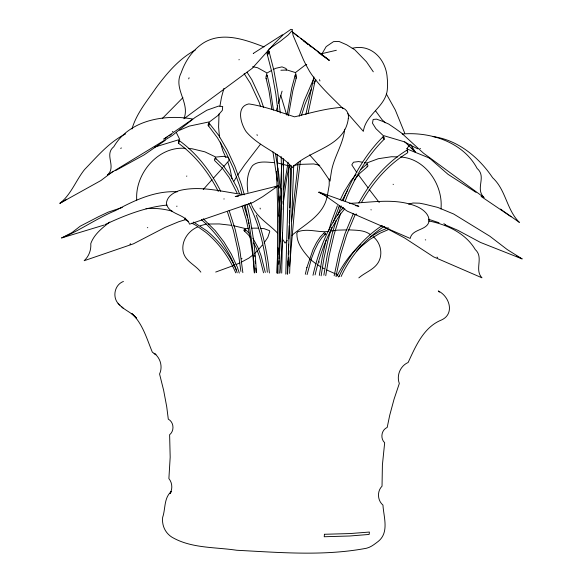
<?xml version="1.0" encoding="UTF-8"?>
<svg xmlns="http://www.w3.org/2000/svg" width="582" height="582" viewBox="0 0 582 582"><rect width="100%" height="100%" fill="white"/><g stroke="black" fill="none" stroke-linecap="round" stroke-linejoin="round"><path stroke-width="0.87" d="M179.285 140.633L178.354 143.15L179.285 140.633C197.203 153.619 210.815 171.632 220.702 191.282M277.534 272.885L277.905 248.463M278.945 273.424L279.556 235.477L281.593 188.59M288.825 168.176L289.698 167.296L290.505 168.569L289.741 207.832M279.069 254.77L278.96 203.649L277.156 154.463M288.774 169.297L285.777 274.144M276.719 272.965L277.905 247.736M280.662 241.508L280.044 216.628M277.418 273.394L277.556 204.668L276.545 171.399M289.305 222.95L289.669 210.502M407.48 151.356L407.546 149.181L429.902 158.26M288.81 238.94L289.225 225.62M383.654 137.978L383.727 135.65L403.799 141.63L417.658 148.825M367.169 164.757L367.213 163.389M215.907 159.308C215.987 156.907 213.572 159.57 214.736 160.647L222.317 168.103M288.316 253.832L288.636 244.207M287.923 265.327L288.075 260.874M278.843 216.286L281.841 163.593M279.324 222.462L279.593 215.202M291.677 166.437L287.61 274.217M293.728 165.637L289.618 273.394M289.669 167.871L289.72 166.532M244.673 231.003L244.716 230.065M215.231 158.799L215.296 157.431M266.68 76.024L266.789 73.528M208.778 125.959L208.96 121.944L189.179 126.134L179.663 130.222M279.164 250.587L280.56 230.072M287.224 273.926L288.374 257.855M278.785 264.293L279.011 260.692M279.127 258.888C281.477 224.827 282.503 190.634 281.135 156.507M329.237 178.885L329.194 185.149L327.375 195.712M219.028 113.999L218.606 127.065L219.479 137.112M281.71 273.096L282.576 233.069M283.158 165.23L283.66 158.915M288.65 254.319L288.927 250.791M289.567 266.178L295.016 204.093L300.312 161.316M279.993 273.016L280.48 267.625C283.019 231.469 284.554 195.181 283.201 158.937M291.495 221.422L298.253 162.589M440.967 209.033C443.44 185.112 425.311 158.173 400.271 157.009M267.72 54.941L268.382 49.936M290.505 168.569L290.214 169.435M334.155 275.803L338.942 253.286L345.024 233.557L353.383 213.492M335.96 276.479L340.666 254.319L346.646 234.895L355.282 214.358M219.938 106.048L221.495 97.31L223.91 88.384M176.841 206.566L176.913 206.057M281.732 203.133L281.979 201.343M283.587 189.761L288.083 162.254M283.143 204.006L286.802 177.67L289.276 164.626M274.842 187.208L278.131 185.869L262.758 196.636L252.966 202.456L189.594 224.172C185.505 213.565 168.896 215.042 166.408 203.656C166.699 196.658 173.509 192.482 179.489 190.54C201.023 185.236 223.146 192.096 244.571 194.723M344.682 129.226C343.205 144.787 333.166 157.751 331.173 173.196A135.41 113.272 4.1 0 0 330.103 181.097L321.002 167.776L309.646 154.856M287.006 115.251L291.749 88.049L295.234 75.107C296.085 73.157 296.762 76.882 296.333 77.661L292.877 90.552L288.446 115.745M295.234 75.107L295.227 77.05M319.314 275.388L322.261 257.222L326.073 240.191M321.118 275.832L324.014 257.942L328.161 239.413L331.675 227.46M323.839 275.191L327.382 254.399L332.264 233.477L336.192 220.483M325.738 275.701L329.237 255.178L334.068 234.502L340.666 213.121M305.87 114.487L313.938 76.948M308.016 113.628L315.313 79.865M312.985 275.286C317.968 253.316 325.935 231.716 338.76 213.056L343.264 207.374M315.095 274.893C320.078 253.403 327.935 232.283 340.535 214.045L344.82 208.698M407.546 152.164C408.615 153.553 406.396 147.646 407.349 151.546M306.867 267.625L313.043 249.496L316.615 242.403L320.275 236.939L324.043 233.026A0.88 0.8 44 0 1 325.214 233.011A0.844 0.764 44 0 1 325.338 234.168L321.715 237.9L318.107 243.312L314.68 250.202L311.494 258.488L307.056 274.646M305.303 274.26L306.903 267.487M366.456 164.888C367.016 162.96 368.632 165.885 367.518 166.627L359.858 173.283L354.118 180.282M282.081 91.127L278.458 103.421M328.743 230.719L331.544 221.225L337.415 205.686M296.333 77.661L295.94 78.352M327.113 196.578C323.381 215.398 305.194 223.983 291.982 235.295M337.764 215.289L341.197 205.904M276.334 110.325L277.745 105.851M299.177 116.298L304.139 100.868L313.814 78.483M301.556 115.141L305.077 104.171L311.603 88.449M188.706 78.868L189.085 77.741M333.18 222.339L338.979 206.966M343.14 200.805L345.446 194.744C354.678 173.523 366.493 153.102 383.08 136.748L384.062 137.483L384.229 139.2C367.824 155.321 356.133 175.473 347.01 196.432L345.141 201.365M342.267 208.923L342.907 207.243M131.961 129C136.479 113.425 147.05 101.013 155.998 87.918C166.845 73.361 178.972 58.804 195.232 50.103M339.044 276.508C348.262 255.898 363.481 237.885 382.309 225.409M341.125 276.494C350.386 256.291 365.46 238.627 384.113 226.507M340.194 199.917L344.057 191.907L351.193 180.435L356.06 174.513M338.906 207.141L339.662 205.562M341.947 200.819L347.716 189.936M383.08 136.748L383.247 138.472L384.229 139.2M336.898 276.21L336.927 276.152C343.024 264.33 350.837 253.286 360.855 244.462M361.495 202.456C372.669 182.69 387.903 164.822 407.429 152.928M358.854 203.009C370.217 181.759 386.412 162.698 407.116 150.061M313.814 83.597L315.917 79.749M120.809 148.628L121.245 147.85M338.535 277.017L339.379 275.526M321.781 54.184L326.182 46.618L333.522 41.628L338.971 41.431L346.683 44.792L354.867 49.848L366.471 61.808L373.302 71.812M233.964 181.177L236.503 176.95M237.616 175.16L244.593 164.946L260.496 144.22M263.959 243.116L267.829 237.391L269.728 231.6L269.481 230.654L264.133 228.668L260.809 228.37M409.277 145.398L406.76 148.861L407.422 148.359M223.663 166.75L229.293 160.115L228.268 157.373L223.706 156.318L215.82 157.082L204.879 151.844L191.907 148.737L188.393 148.555M287.202 240.431L285.085 243.101L282.896 239.704M213.681 177.888L222.608 167.994M258.357 249.751L262.373 245.037M203.22 189.55L212.11 179.569M241.508 258.859L242.003 258.343M356.519 251.329L360.745 246.884L370.043 239.333L379.944 233.266L389.402 229.126M257.309 250.827L254.37 253.665M162.269 118.553L182.915 97.645M113.155 171.268L100.882 180.558L59.931 203.307C71.251 194.366 75.849 180.427 84.572 169.529C97.179 156.573 109.081 142.132 125.61 133.896M360.869 169.369L366.776 164.24M358.839 277.876C365.707 271.859 375.885 269.139 379.508 259.943C382.665 251.97 379.995 242.061 373.258 236.758M252.355 255.396L248.892 258.095L241.283 262.206M209.607 121.805L217.835 115.592L222.339 110.369L222.688 106.513L218.483 106.128L206.857 110.224L195.094 117.455L171.945 135.73L107.379 175.066C116.946 166.408 103.698 154.87 113.81 146.729C129.313 120.067 164.524 113.992 192.657 119.019M109.751 222.084C102.257 227.897 94.037 234.393 90.777 243.603C91.294 250.005 88.937 256.335 84.15 260.721L133.424 243.822L165.062 227.417L178.696 221.749L184.676 219.909M163.775 139.091L191.834 119.71M165.23 140.349L144.045 154.928L115.549 170.577M268.986 48.946L280.168 41.402L288.243 34.964L292.601 30.06L292.244 29.471L290.876 29.362L283.441 34.564L274.769 43.199L252.173 68.37L183.941 118.75C190.416 102.49 172.781 88.784 181.206 72.721C185.418 60.593 192.998 49.419 204.056 42.566C222.964 31.45 245.298 39.736 264.046 46.916M129.924 244.244L130.652 243.756M282.488 34.731L253.25 53.464L253.607 53.362M200.237 225.78L206.479 224.034M163.913 139.011L167.609 136.748M169.086 135.846L171.297 134.486M370.407 237.012L379.115 231.687L388.259 227.686M65.257 200.121L66.719 199.24M64.529 200.557L59.931 203.307M271.634 70.473L267.036 72.983L257.63 67.752L252.646 66.697M273.169 69.636L275.468 68.378L281.979 66.872L286.118 68.516L286.271 70.08M197.56 226.98C188.233 230.865 181.235 241.064 183.126 251.329C184.843 261.296 195.428 264.73 200.855 272.136M123.435 281.455C113.854 284.94 111.795 299.053 119.957 305.143M239.995 262.817L236.03 264.563M104.083 225.059L61.634 237.936L71.972 232.604L80.156 226.231L98.423 216.744L108.201 212.132L122.264 207.476M61.634 237.936C80.331 230.334 96.779 218.25 115.403 210.611C134.384 200.368 155.212 190.503 177.314 191.784M105.073 224.557C124.694 215.384 145.231 207.25 166.961 205.075M215.704 272.056L234.692 265.108M306.75 64.457L305.157 65.133L295.467 72.575L287.195 70.029L280.88 70.247M367.518 166.627L366.987 166.576M186.48 176.201L186.873 176.048M154.848 147.05L178.921 139.709L178.739 143.47C195.698 155.845 208.836 172.796 218.286 191.434M408.659 204.187L412.958 203.009L419.491 203.176L424.94 204.246L437.744 207.41L453.684 214.023L489.818 236.212L507.177 249.525L522.069 258.881L480.426 242.41L457.823 230.297L444.626 224.608M277.716 185.949L235.215 196.52L238.569 196.069M238.867 59.786L239.318 59.677M172.374 131.597L172.869 131.481M291.422 165.841L289.749 166.132L277.308 162.88M293.939 165.397L298.122 164.67M299.803 164.379L313.763 163.942L319.794 165.332M147.326 227.708L147.77 227.635M336.352 50.278L320.282 54.017L318.165 52.373M328.801 231.389C318.514 232.887 307.849 227.904 297.649 231.854L296.682 233.593L296.929 234.153C296.747 243.829 304.022 252.144 310.031 259.07M330.518 231.141L337.371 230.137L346.959 229.89M223.815 198.971L224.223 198.935M349.316 203.358C371.723 202.572 395.884 197.531 417.265 206.697C422.772 209.222 429.174 214.089 429.079 220.665C428.061 230.727 412.056 228.406 410.215 238.445L347.359 211.201L323.621 194.548L319.263 192.162L318.565 192.249L327.739 196.723M145.973 208.727C154.877 207.839 163.979 208.858 172.563 211.317M352.219 48.328C371.549 43.381 386.164 59.801 387.19 77.821A121.682 76.991 8.1 0 1 387.416 88.02C386.943 106.317 365.816 113.716 363.35 131.357L347.818 113.65M248.652 228.311L245.073 228.5L233.389 225.671M251.337 228.166L258.313 228.151M348.705 229.846C356.082 230.341 364.456 229.846 370.545 234.721M402.227 134.013C430.505 131.619 463.214 142.103 477.145 168.496C487.01 176.935 474.708 188.655 484.071 197.56L423.47 153.161L401.42 132.958L395.753 128.848L388.725 124.068L382.549 121.311L376.576 119.135L373.142 119.441L372.487 123.188L375.914 128.658L383.072 135.453M208.196 224.019L219.356 223.939L231.672 225.365M397.644 156.922L391.526 156.725L378.271 158.719L366.74 162.996L364.288 162.567M185.76 148.417C158.348 145.58 134.82 173.712 136.741 200.062M274.624 162.662C267.465 162.313 258.401 160.392 252.537 165.586C246.804 173.24 246.623 183.286 247.939 192.402M433.124 136.61C458.005 139.964 479.022 157.416 492.634 177.75C506.034 189.987 506.529 209.767 519.399 222.404L505.001 212.277M428.563 220.92C446.67 224.412 465.578 233.156 475.261 249.576C484.137 257.535 473.974 269.466 481.983 277.818L433.568 256.866L404.519 237.922L388.012 229.119M443.855 223.357L444.233 223.423M362.659 162.276L358.577 161.563L353.507 162.211L351.797 164.844L356.875 172.643M370.872 209.789L371.294 209.862M355.398 205.592L358.861 206.297L319.263 192.162M425.289 239.835L425.726 239.944M445.15 224.368L445.608 224.499M419.978 148.395L420.466 148.548M428.374 219.196L439.024 222.746M335.188 273.744L326.706 269.961M335.836 274.035L337.764 274.951M393.076 184.254L393.454 184.436M522.069 258.881L516.554 256.036M193.566 222.055L206.937 230.916C219.785 241.566 230.036 255.207 236.656 270.528M185.367 219.792L188.568 221.473M191.776 223.153L195.785 225.256L205.722 232.254C218.876 243.094 229.053 257.2 235.739 272.842M322.297 267.662L324.159 268.673M321.075 266.971L317.51 264.81M476.04 192.38L448.002 174.302L428.563 157.293M118.081 303.302C123.042 309.668 131.161 312.025 136.399 318.085L131.896 313.633C142.779 323.818 146.788 338.855 152.346 352.183L155.969 354.671L154.121 353.31C160.508 357.821 162.88 366.922 159.563 373.993L163.622 390.253L166.721 406.76L168.3 419.149C173.953 422.154 174.593 430.789 169.624 434.739L170.177 457.205L168.889 478.593C172.345 482.718 172.745 488.945 170.024 493.558L171.217 491.615C163.782 498.039 165.644 508.719 162.64 517.405C162.196 521.261 162.807 525.211 164.43 528.732C166.394 532.886 169.784 536.313 173.931 538.292C193.013 548.462 215.915 547.087 236.743 550.266C279.847 552.485 323.832 556.334 366.514 548.237C371.025 547.153 374.648 544.097 378.271 541.376C389.438 532.334 383.633 516.969 382.956 505.096C377.434 500.476 376.903 491.288 382.032 486.174L382.403 464.916L384.673 442.742C380.046 438.464 381.37 429.96 387.19 427.421L389.714 415.293L394.05 399.216L399.325 383.465C396.277 375.55 400.329 365.838 408.135 362.491C415.628 346.348 423.601 327.215 441.411 320.02C455.066 313.916 449.493 296.376 438.297 290.964L439.374 292.157M316.179 263.937L310.643 259.688M481.11 196.447L511.047 216.744M321.257 54.701L323.316 56.141M324.691 57.101L329.288 60.317L300.77 38.412M503.241 211.019L504.419 211.855M502.681 210.619L500.505 209.054M384.411 226.711L386.601 228.282M244.229 194.483L241.406 184.429L234.902 166.517L227.307 150.054L218.832 135.533L209.047 123.071L208.167 124.41L208.181 125.45L217.435 137.788L225.801 152.091L233.244 168.191L239.617 185.753L242.061 194.417M208.181 125.45L209.258 124.803L209.527 123.1M293.139 32.636L292.31 31.814L329.077 60.172M309.668 45.782L311.086 46.88M303.266 40.747L308.249 44.676M293.794 33.167L298.391 36.877M436.987 257.069L437.657 257.608M201.321 219.632C217.712 233.717 230.276 252.341 237.216 272.812M203.242 218.723L215.209 230.625L223.91 241.916L231.323 254.152L237.318 267.116L239.297 273.053M356.133 213.929L356.81 214.518M385.262 122.787L382.025 119.637L375.39 110.609M404.694 141.717L415.272 152.018L410.739 144.583M245.277 229.403L249.045 233.084M215.675 158.326L223.328 165.826M121.689 306.75L123.464 308.496M244.156 230.719L248.514 234.99L250.413 237.732M343.118 108.747C331.558 96.903 318.805 85.729 309.799 71.761A116.567 42.632 45.4 0 1 303.542 59.961L293.153 35.546L292.31 31.814M277.658 233.171C268.935 224.034 257.04 217.566 251.773 205.49M415.272 152.018L411.729 147.915M379.246 202.5L369.126 189.317M279.513 235.31L280.415 236.387M368.035 187.753L358.512 174.964M318.972 261.674L319.38 262.227M223.452 165.986L230.603 175.837L237.121 187.899L239.493 193.726M222.2 167.951L229.25 177.677L237.005 192.875M252.901 238.213L257.768 247.11L261.092 255.76L265.305 272.449M386.346 93.906L395.287 109.969L404.745 133.183M247.03 72.212L251.846 79.719L260.751 98.962L263.646 107.575M244.134 73.608L250.435 83.444L259.194 102.381L260.62 106.622M266.294 78.774C265.538 77.995 266.214 73.776 267.225 75.456L270.172 88.064L273.416 110.107M248.681 203.678C258.692 222.782 263.479 244.149 266.585 265.363L267.349 272.252M253.679 243.014L256.153 247.823L259.361 256.247L263.53 272.812M176.477 132.863L179.736 139.462M225.881 157.606L222.833 150.731L220.382 142.146M319.453 79.69L319.962 80.963M250.566 202.485L251.388 204.638M227.948 162.443L230.086 169.144L232.014 178.689M256.262 215.187C262.417 231.214 266.141 248.056 268.528 265.028L269.408 272.987M256.982 134.631L257.273 135.482M280.291 113.032L277.76 92L273.824 70.08L268.957 51.129C267.989 49.732 266.847 52.904 267.131 53.835L271.983 72.67L275.883 94.328L277.949 111.402M267.131 53.835C268.098 55.239 269.24 52.067 268.957 51.129M229.112 210.488L235.223 229.563L239.799 249.78L242.861 272.66M227.482 211.986L233.498 230.763L237.994 250.667L240.897 271.408M286.344 113.89L280.859 95.55M243.916 205.41L247.517 217.217M242.097 206.035L246.157 219.349L249.991 236.648L252.843 255.476L254.363 272.652M260.074 208.123L260.3 208.982M266.069 78.25L268.986 90.814L271.816 109.401M248.216 219.981L249.001 223.51M249.394 225.278L249.787 227.038M247.008 204.588C252.188 226.936 255.418 249.743 256.306 272.667M244.986 204.806C250.18 227.184 253.49 250.02 254.37 272.987M275.468 153.764L278.778 174.36L280.044 187.935M272.965 151.924L277.345 181.046M267.225 75.456L267.291 76.358M280.808 196.076L281.572 204.224M278.858 186.247L279.025 188.044M278.756 196.185L279.673 205.984M254.647 254.901L254.807 256.647M255.192 261.027L255.425 263.646M255.818 268.018L256.204 272.391M277.738 168.213L277.781 169.267M281.637 206.021L281.761 209.629M295.714 73.077L295.751 74.729M244.971 230.792A0.844 0.749 -45.8 0 1 243.953 230.254A0.844 0.749 -45.8 0 1 244.782 229.264A0.844 0.749 -45.8 0 1 245.517 230.145M185.396 219.472A0.931 0.407 -62.5 0 1 184.865 219.254A0.931 0.407 -62.5 0 1 185.454 218.075M323.861 233.608A0.844 0.764 44 0 1 324.043 233.026M325.338 234.168A0.88 0.8 44 0 1 324.56 234.386M324.421 534.283L324.232 536.75L349.826 535.993L369.141 534.436L369.403 532.05L350.058 533.563L324.421 534.283M348.276 118.721C344.631 147.457 309.493 149.523 292.404 167.507C279.367 152.528 258.939 146.86 246.164 131.663C240.897 124.09 235.695 106.521 248.834 103.916C264.519 106.28 279.513 111.977 294.543 116.851C309.879 113.141 325.243 108.594 341.03 107.415C346.377 108.521 349.331 113.461 348.276 118.721"/></g></svg>
